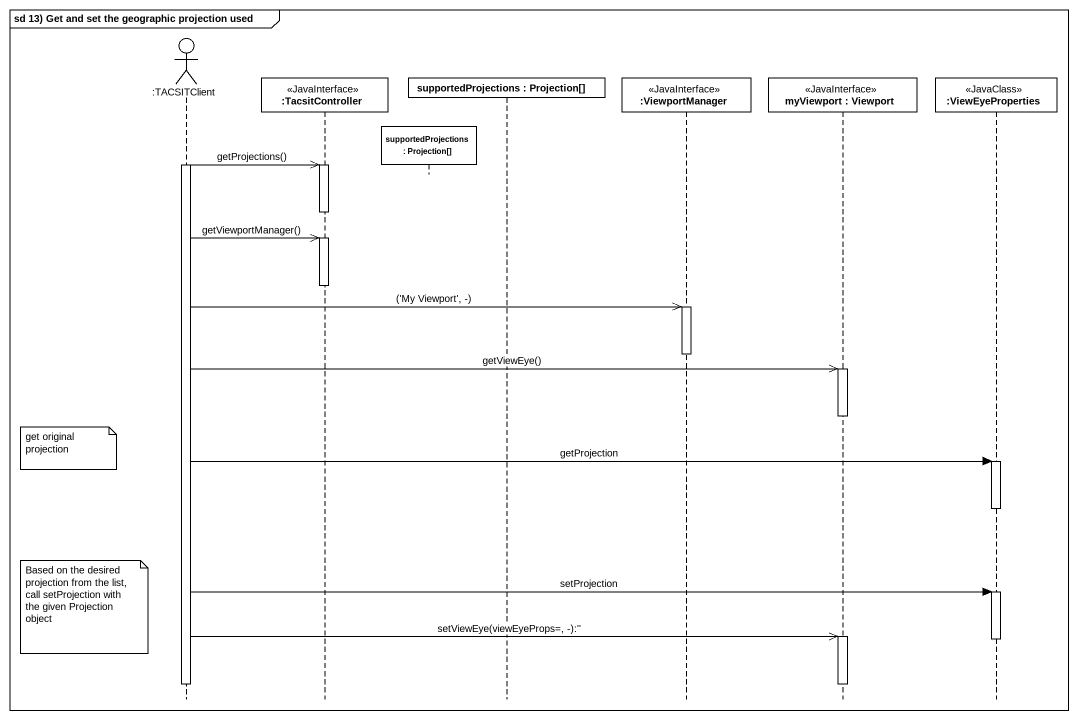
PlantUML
@startuml
mainframe sd 13) Get and set the geographic projection used
hide footbox
actor ":TACSITClient" as TACSITClient
participant ":TacsitController" as TacsitController <<JavaInterface>>
participant "supportedProjections : Projection[]" as supportedProjections
participant "supportedProjections : Projection[]" as supportedProjections_2
participant ":ViewportManager" as ViewportManager <<JavaInterface>>
participant "myViewport : Viewport" as myViewport <<JavaInterface>>
participant ":ViewEyeProperties" as ViewEyeProperties <<JavaClass>>

activate TACSITClient
TACSITClient ->> TacsitController : getProjections()
activate TacsitController
deactivate TacsitController
TACSITClient ->> TacsitController : getViewportManager()
activate TacsitController
deactivate TacsitController
TACSITClient ->> ViewportManager : ('My Viewport', -)
activate ViewportManager
deactivate ViewportManager
TACSITClient ->> myViewport : getViewEye()
activate myViewport
deactivate myViewport
note left of TACSITClient : get original projection
TACSITClient -> ViewEyeProperties : getProjection
activate ViewEyeProperties
deactivate ViewEyeProperties
TACSITClient -> ViewEyeProperties : setProjection
activate ViewEyeProperties
note left of TACSITClient : Based on the desired projection from the list, call setProjection with the given Projection object
TACSITClient ->> myViewport : setViewEye(viewEyeProps=, -):''
activate myViewport
deactivate ViewEyeProperties
deactivate TACSITClient
deactivate myViewport
@enduml
